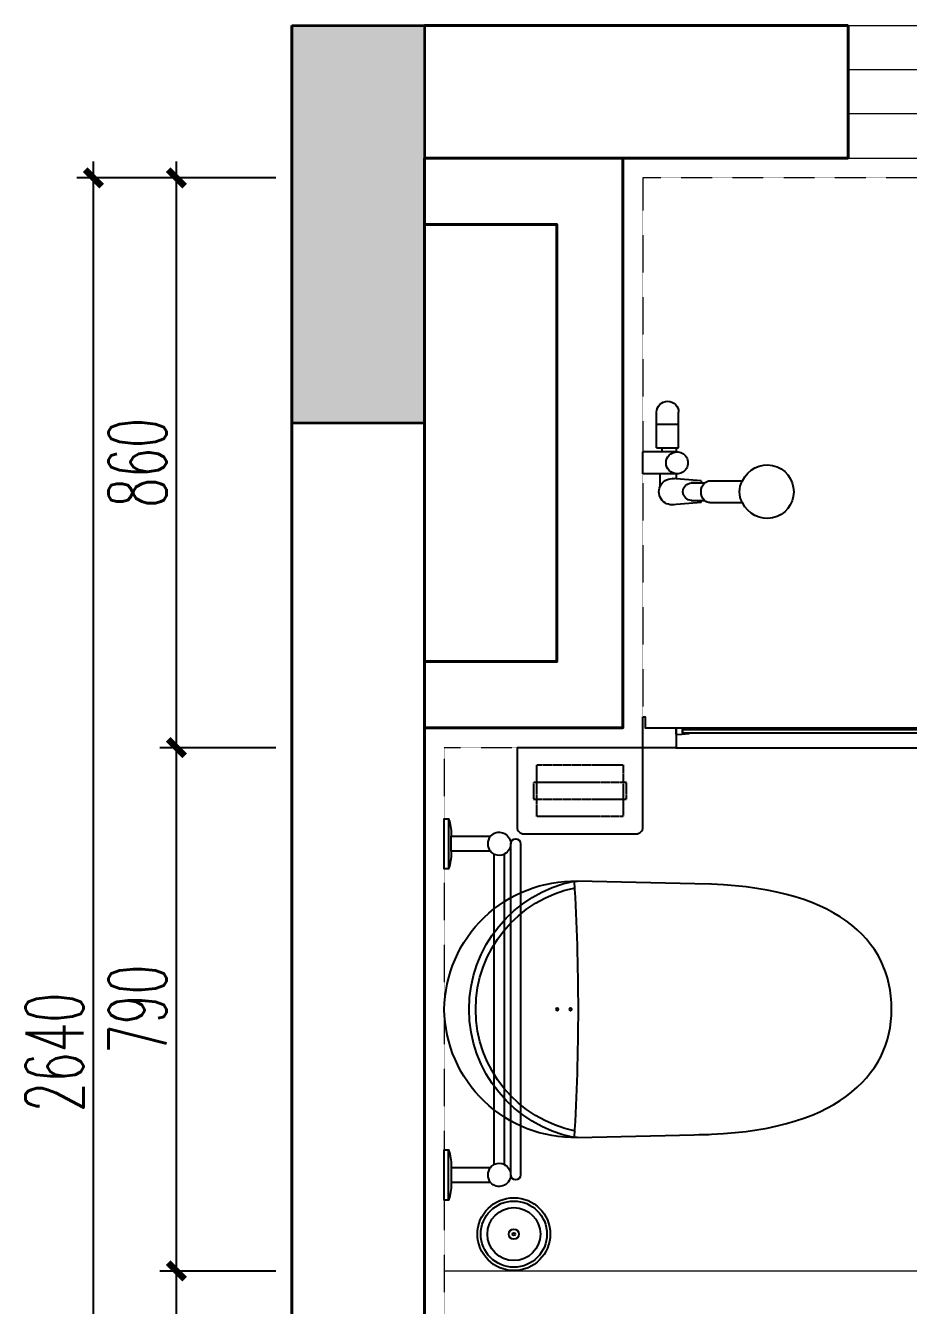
# Model space of a CAD drawing. Header units: inches. Extents: x 24920 to 61775, y 10942 to 38819.
# Drawn here: x 48435 to 49768, y 20708 to 22640 of the extents above; entities that cross this region are included whole.
import ezdxf

# ---------------------------------------------------------------- set-up
doc = ezdxf.new("R2010")
doc.units = ezdxf.units.IN
doc.header["$MEASUREMENT"] = 0
doc.header["$PDMODE"] = 1
doc.linetypes.add('__DASH', pattern=[0.35, 0.25, -0.1])
doc.linetypes.add('DASH', pattern=[0.35, 0.25, -0.1])
for name, color, linetype, lineweight in [('D-平-厨具、洁具布置', 2, 'Continuous', 25), ('D-平-墙体', 140, 'Continuous', 40), ('D-平-完成面', 11, 'DASH', 15), ('D-平-平面地漏', 11, 'Continuous', 15), ('D-平-窗', 2, 'Continuous', 20)]:
    doc.layers.add(name, color=color, linetype=linetype, lineweight=lineweight)
doc.layers.add('D-平-墙体填充', color=9, linetype='Continuous', lineweight=5, transparency=0.8)
doc.styles.add('DIM', font='simplex.shx', dxfattribs={"width": 0.6, "bigfont": 'extfont.shx'})
doc.dimstyles.new('1比25', dxfattribs={"dimscale": 25, "dimtxt": 3.5, "dimasz": 1, "dimexe": 1, "dimexo": 1, "dimgap": 0.6, "dimtad": 1, "dimdec": 0, "dimrnd": 5, "dimzin": 0, "dimdsep": 46, "dimtxsty": 'DIM', "dimblk": 'ARCHTICK', "dimcen": 0.09, "dimdle": 1, "dimclrd": 1, "dimclre": 1, "dimclrt": 1, "dimadec": 0, "dimazin": 0, "dimtfac": 1, "dimtdec": 0, "dimtix": 1, "dimtmove": 2, "dimatfit": 3, "dimldrblk": '引线箭头（自定义）', "dimfxl": 0, "dimtolj": 1, "dimtzin": 0, "dimarcsym": 0})

# ---------------------------------------------------------------- blocks, each defined once
blk = doc.blocks.new('$TCHSYS$WIN2D')
for p, q in [((-0.5, 0.5), (0.5, 0.5)), ((-0.5, 0.5), (-0.5, -0.5)), ((0.5, 0.5), (0.5, -0.5)), ((0.5, 0.1667), (-0.5, 0.1667)), ((0.5, -0.1667), (-0.5, -0.1667)), ((-0.5, -0.5), (0.5, -0.5))]:
    blk.add_line(p, q)
blk = doc.blocks.new('*U380')
at = {"layer": 'D-平-厨具、洁具布置', "color": 8, "linetype": 'ByBlock', "lineweight": -2}
for p, q in [((-287.8, 6.5), (-212.2, 6.5)), ((-238.7, 10.5), (-261.3, 10.5)), ((287.8, 6.5), (212.2, 6.5)), ((238.7, 10.5), (261.3, 10.5))]:
    blk.add_line(p, q, dxfattribs=at)
at = {"layer": 'D-平-厨具、洁具布置', "color": 0, "linetype": 'ByBlock', "lineweight": -2}
for points in [[(261.3, 69.8), (261.3, 10.5), (270, 10.5), (276, 9.5), (282, 8.2), (287.8, 6.5), (287.8, 0), (212.2, 0), (212.2, 6.5), (218, 8.2), (224, 9.5), (230, 10.5), (238.7, 10.5), (238.7, 69.8, -0.104207), (234.4, 75.5), (-234.4, 75.5, -0.104207), (-238.7, 69.8), (-238.7, 10.5), (-230, 10.5), (-224, 9.5), (-218, 8.2), (-212.2, 6.5), (-212.2, 0), (-287.8, 0), (-287.8, 6.5), (-282, 8.2), (-276, 9.5), (-270, 10.5), (-261.3, 10.5), (-261.3, 69.8, -1.232659), (-234.4, 90.5), (234.4, 90.5, -1.232659)], [(250, 100.3), (-250, 100.5, -0.999142), (-250, 115.3), (250, 115.3, -0.987868)]]:
    blk.add_lwpolyline(points, format="xyb", close=True, dxfattribs=at)
at = {"layer": 'D-平-厨具、洁具布置', "color": 8, "linetype": 'ByBlock', "lineweight": -2}
for centre, start, end in [((-250, 83), 334.338, 25.662), ((250, 83), 154.338, 205.662), ((-250, 83), 229.4586, 310.5414), ((250, 83), 229.4586, 310.5414)]:
    blk.add_arc(centre, 17.3, start, end, dxfattribs=at)
blk = doc.blocks.new('*U381')
at = {"layer": 'D-平-厨具、洁具布置', "color": 8, "linetype": 'ByBlock', "lineweight": -2}
for p, q in [((120.7, 76.8), (92.7, 76.8)), ((120.7, 70.7), (92.7, 70.7)), ((97.2, 48.7), (97.2, 63.7)), ((116.2, 63.7), (97.2, 63.7)), ((116.2, 48.7), (116.2, 63.7)), ((97.2, 48.7), (97.2, 47.7)), ((116.2, 48.7), (97.2, 48.7)), ((116.2, 48.7), (97.2, 48.7)), ((97.2, 40.7), (97.2, 41.7)), ((97.2, -2.2), (97.2, 40.7)), ((97.2, 40.7), (116.2, 40.7)), ((97.2, 40.7), (116.2, 40.7)), ((116.2, 48.7), (116.2, 47.7)), ((116.2, 40.7), (116.2, 41.7)), ((116.2, -2.2), (116.2, 40.7)), ((1190.3, 30), (49.7, 30)), ((90.7, -8.2), (90.7, -12.2)), ((122.7, -12.2), (90.7, -12.2)), ((116.7, -2.2), (96.7, -2.2)), ((122.7, -12.2), (122.7, -8.2)), ((100.7, -22.2), (112.7, -22.2))]:
    blk.add_line(p, q, dxfattribs=at)
at = {"layer": 'D-平-厨具、洁具布置', "color": 0, "linetype": 'ByBlock', "lineweight": -2}
blk.add_line((1190.3, 0), (49.7, 0), dxfattribs=at)
blk.add_lwpolyline([(50, 29.7, 0.414214), (49.7, 30), (47, 30, -0.414214), (46.7, 30.3), (46.7, 49.7, 0.414214), (46.4, 50), (44.3, 50, 0.414214), (34.3, 40), (34.3, 30.3, -0.414214), (34, 30), (3.4, 30), (3.4, 45.1, 0.414214), (3.1, 45.4), (0, 45.4), (0, 0), (49.7, 0, 0.414214), (50, 0.3)], format="xyb", close=True, dxfattribs=at)
at = {"layer": 'D-平-厨具、洁具布置', "color": 8, "linetype": 'ByBlock', "lineweight": -2}
for points in [[(56.7, 47.7), (67, 47.7, 0.248936), (66, 48.4), (55.6, 49.4), (47.8, 50, 0.434983), (46.7, 49), (46.7, 39.8, 0.208075), (47.5, 39.5), (55.6, 40), (66, 41.1, 0.24695), (67, 41.7), (56.7, 41.7)], [(640, 47.7), (629.7, 47.7, -0.248936), (630.7, 48.4), (641.1, 49.4), (648.9, 50, -0.434983), (650, 49), (650, 39.8, -0.208075), (649.2, 39.5), (641.1, 40), (630.7, 41.1, -0.24695), (629.7, 41.7), (640, 41.7)], [(640, 21.7), (650.3, 21.7, -0.248936), (649.3, 21.1), (638.9, 20), (631.1, 19.5, -0.434983), (630, 20.5), (630, 29.7, -0.208075), (630.8, 30), (638.9, 29.4), (649.3, 28.4, -0.24695), (650.3, 27.7), (640, 27.7)], [(1180, 21.7), (1169.7, 21.7, 0.248936), (1170.7, 21.1), (1181.1, 20), (1188.9, 19.5, 0.434983), (1190, 20.5), (1190, 29.7, 0.208075), (1189.2, 30), (1181.1, 29.4), (1170.7, 28.4, 0.24695), (1169.7, 27.7), (1180, 27.7)]]:
    blk.add_lwpolyline(points, format="xyb", close=True, dxfattribs=at)
at = {"layer": 'D-平-厨具、洁具布置', "color": 0, "linetype": 'ByBlock', "lineweight": -2}
for points in [[(640, 47.7), (56.7, 47.7), (56.7, 41.7), (640, 41.7)], [(640, 21.7), (1180, 21.7), (1180, 27.7), (640, 27.7)]]:
    blk.add_lwpolyline(points, close=True, dxfattribs=at)
at = {"layer": 'D-平-厨具、洁具布置', "color": 0}
blk.add_lwpolyline([(1240, 46.7), (1236.9, 46.7, 0.414214), (1236.6, 46.4), (1236.6, 30), (1190.3, 30, 0.414214), (1190, 29.7), (1190, 0.3, 0.414214), (1190.3, 0), (1240, 0)], format="xyb", close=True, dxfattribs=at)
at = {"layer": 'D-平-厨具、洁具布置', "color": 8, "linetype": 'ByBlock', "lineweight": -2}
for centre, radius, start, end in [((106.7, 45.2), 34.6, 66.0477, 113.9523), ((94, 73.7), 3.31, 113.9523, 246.0477), ((89.6, 63.7), 7.63, 0, 66.0477), ((123.8, 63.7), 7.63, 113.9523, 180), ((119.4, 73.7), 3.31, 293.9523, 66.0477), ((96.7, -8.2), 6, 90, 180), ((100.7, -12.2), 10, 180, 270), ((112.7, -12.2), 10, 270, 0), ((116.7, -8.2), 6, 0, 90)]:
    blk.add_arc(centre, radius, start, end, dxfattribs=at)
for points, knots in [([(122.7, -8.2), (121.4, -8.6), (118.9, -9.2), (114.9, -9.8), (110.8, -10.2), (106.7, -10.3), (102.6, -10.2), (98.5, -9.8), (94.5, -9.2), (92, -8.6), (90.7, -8.2)], [0, 0, 0, 0, 0.120916, 0.245266, 0.372019, 0.5, 0.627981, 0.754734, 0.879084, 1, 1, 1, 1]), ([(116.7, -2.2), (116, -2.8), (114.4, -3.9), (111.9, -5.2), (109.3, -5.9), (106.7, -6.2), (104.1, -5.9), (101.5, -5.2), (99, -3.9), (97.4, -2.8), (96.7, -2.2)], [0, 0, 0, 0, 0.13292, 0.259072, 0.38068, 0.5, 0.61932, 0.740928, 0.86708, 1, 1, 1, 1]), ([(107, -2.2), (107, -2.2), (106.9, -2.3), (106.7, -2.3), (106.5, -2.3), (106.4, -2.2), (106.4, -2.2)], [0, 0, 0, 0, 0.254544, 0.5, 0.745456, 1, 1, 1, 1]), ([(112.7, -22.2), (112.3, -21.8), (111.3, -21.1), (109.8, -20.3), (108.3, -19.9), (106.7, -19.7), (105.1, -19.9), (103.6, -20.3), (102.1, -21.1), (101.1, -21.8), (100.7, -22.2)], [0, 0, 0, 0, 0.133634, 0.259886, 0.381189, 0.5, 0.618811, 0.740114, 0.866366, 1, 1, 1, 1])]:
    blk.add_open_spline(points, degree=3, knots=knots, dxfattribs=at)
blk = doc.blocks.new('*U383')
at = {"layer": 'D-平-厨具、洁具布置', "color": 0, "linetype": 'ByBlock', "lineweight": -2}
for p, q in [((-60.1, 101.1), (-60.1, 150.5)), ((-27.1, 101.1), (-27.1, 150.5)), ((-60.1, 87.8), (-63.4, 44)), ((-60.1, 87.8), (-56.8, 87.8)), ((-56.8, 87.8), (-56.8, 93.1)), ((-30.4, 87.8), (-30.4, 93.1)), ((-27.1, 87.8), (-30.4, 87.8)), ((-27.1, 87.8), (-23.8, 44)), ((-24.3, 50.6), (-16.5, 50.6)), ((-16.5, 50.6), (-16.5, 25.6)), ((16.5, 50.6), (16.5, 28.7)), ((16.5, 50.6), (22.8, 50.6)), ((22.8, 53.9), (76.4, 53.9)), ((22.8, 20.6), (22.8, 53.9)), ((-23.1, 25.6), (-36.4, 25.6)), ((-16.5, 25.6), (-36.4, 25.6)), ((-16.5, 25.6), (-16.5, 0)), ((22.8, 28.7), (16.5, 28.7)), ((16.5, 28.7), (16.5, 0)), ((22.8, 20.6), (76.4, 20.6)), ((-16.5, 0), (16.5, 0))]:
    blk.add_line(p, q, dxfattribs=at)
at = {"layer": 'D-平-厨具、洁具布置', "color": 8, "linetype": 'ByBlock', "lineweight": -2}
for p, q in [((-56.8, 72.8), (-56.8, 87.8)), ((-30.4, 72.8), (-30.4, 87.8)), ((-30.4, 81.6), (-30.4, 72.8)), ((58.3, 20.6), (58.3, 53.9))]:
    blk.add_line(p, q, dxfattribs=at)
at = {"layer": 'D-平-厨具、洁具布置', "color": 0, "linetype": 'ByBlock', "lineweight": -2}
for centre, radius, start, end in [((-43.6, 187.4), 40.4, 294.1203, 245.8797), ((-43.6, 187.4), 40.4, 90, 245.8797), ((-43.6, 187.4), 40.4, 294.1203, 90), ((0, 51.5), 16.6, 356.9528, 183.0472), ((-43.6, 44), 19.8, 171.3774, 8.6226), ((76.4, 37.3, 0), 16.7, 270, 90)]:
    blk.add_arc(centre, radius, start, end, dxfattribs=at)
at = {"layer": 'D-平-厨具、洁具布置', "color": 8, "linetype": 'ByBlock', "lineweight": -2}
for centre, radius, start, end in [((-43.6, 178.6), 32.6, 239.5499, 300.4501), ((-43.6, 73.7), 13.2, 180, 360), ((0, 51.5), 16.5, 180, 0)]:
    blk.add_arc(centre, radius, start, end, dxfattribs=at)
at = {"layer": 'D-平-厨具、洁具布置', "color": 0, "linetype": 'ByBlock', "lineweight": -2}
for start_param, end_param in [(3.141593, 3.785094), (-0.643501, 0)]:
    blk.add_ellipse((-43.6, 101.1), major_axis=(16.5, 0), ratio=0.80747, start_param=start_param, end_param=end_param, dxfattribs=at)
at = {"layer": 'D-平-厨具、洁具布置', "color": 8, "linetype": 'ByBlock', "lineweight": -2}
blk.add_ellipse((-43.6, 101.1), major_axis=(16.5, 0), ratio=0.80747, start_param=3.785094, end_param=5.639684, dxfattribs=at)
blk = doc.blocks.new('筑智马桶-平面')
at = {"layer": 'D-平-厨具、洁具布置', "color": 0, "linetype": 'ByBlock', "lineweight": -2}
for p, q in [((-189, -400.8), (-193.4, -201)), ((193.5, -201), (188.7, -399.5))]:
    blk.add_line(p, q, dxfattribs=at)
at = {"layer": 'D-平-厨具、洁具布置', "color": 8}
for centre in [(0, -170.6), (0, -190.6)]:
    blk.add_circle(centre, 2, dxfattribs=at)
at = {"layer": 'D-平-厨具、洁具布置', "color": 0, "linetype": 'ByBlock', "lineweight": -2}
for centre, start, end in [((2.7, -196.2), 90.7805, 181.4259), ((-2.7, -196.2), 358.5741, 89.2195)]:
    blk.add_arc(centre, 196.2, start, end, dxfattribs=at)
at = {"layer": 'D-平-厨具、洁具布置', "color": 8}
for radius in [197.3, 187.3]:
    blk.add_arc((0, -234.8), radius, 11.2775, 168.7225, dxfattribs=at)
at = {"layer": 'D-平-厨具、洁具布置'}
blk.add_arc((0, 2992.8), 3194.8, 266.5274, 273.4726, dxfattribs=at)
at = {"layer": 'D-平-厨具、洁具布置', "color": 0, "linetype": 'ByBlock', "lineweight": -2}
blk.add_open_spline([(189, -384.6), (186.2, -590.1), (100.4, -675.9), (-0.2, -675.5), (-105.7, -676.1), (-186.9, -589.7), (-189.3, -384.6)], degree=3, knots=[0, 0, 0, 0, 1, 1, 1, 2, 2, 2, 2], dxfattribs=at)
blk = doc.blocks.new('*U385')
at = {"layer": 'D-平-厨具、洁具布置', "rotation": 180}
blk.add_blockref('筑智马桶-平面', (0, 0), dxfattribs=at)
blk = doc.blocks.new('*U400')
at = {"layer": 'D-平-厨具、洁具布置'}
blk.add_lwpolyline([(-85, 130), (85, 130, -0.414214), (95, 120), (95, 0), (-95, 0), (-95, 120, -0.414214)], format="xyb", close=True, dxfattribs=at)
at = {"layer": 'D-平-厨具、洁具布置', "color": 8, "linetype": 'DASH', "ltscale": 0.3}
for points in [[(-65, 104.1), (-65, 25.9), (65, 25.9), (65, 104.1)], [(-70, 77.5), (70, 77.5), (70, 52.5), (-70, 52.5)]]:
    blk.add_lwpolyline(points, close=True, dxfattribs=at)
blk = doc.blocks.new('*U366')
at = {"layer": 'D-平-厨具、洁具布置', "color": 0, "linetype": 'ByBlock', "lineweight": -2}
blk.add_circle((0, 119.1), 55, dxfattribs=at)
at = {"layer": 'D-平-厨具、洁具布置', "color": 8, "linetype": 'ByBlock', "lineweight": -2}
for radius in [50, 40, 7.62, 2.2]:
    blk.add_circle((0, 119.1), radius, dxfattribs=at)
blk = doc.blocks.new('_ArchTick')
at = {"color": 0, "linetype": 'ByBlock', "const_width": 0.4}
blk.add_lwpolyline([(-0.5, -0.5), (0.5, 0.5)], dxfattribs=at)
blk = doc.blocks.new('*D1038')
at = {"color": 1, "lineweight": -2, "transparency": 16777216}
for p, q in [((48245.3, 21812.6), (48245.3, 22852.6)), ((48395.3, 22827.6), (48220.3, 22827.6)), ((48395.3, 21837.6), (48220.3, 21837.6))]:
    blk.add_line(p, q, dxfattribs=at)
at = {"layer": 'Defpoints', "color": 0, "transparency": 16777216}
for p in [(48245.3, 22827.6), (48823, 22827.6), (48710.8, 21837.6)]:
    blk.add_point(p, dxfattribs=at)
at = {"color": 1, "lineweight": -2, "transparency": 16777216, "xscale": 25, "yscale": 25, "zscale": 25}
for p, rotation in [((48245.3, 22827.6), 90), ((48245.3, 21837.6), 270)]:
    blk.add_blockref('_ArchTick', p, dxfattribs=dict(at, rotation=rotation))
at = {"color": 1, "transparency": 16777216, "insert": (48186.6, 22332.6), "char_height": 87.5, "attachment_point": 5, "rotation": 90, "style": 'DIM'}
blk.add_mtext('\\A1;990', dxfattribs=at)
blk = doc.blocks.new('引线箭头（自定义）')
at = {"linetype": 'ByBlock', "lineweight": -2}
h = blk.add_hatch(color=8, dxfattribs=at)
h.dxf.hatch_style = 1
h.paths.add_polyline_path([(-1.195, -0.955), (-0.315, 0), (-1.201, 0.958), (-0.912, 1.212), (0, 0), (-0.912, -1.209)])
at = {"color": 0, "linetype": 'ByBlock', "lineweight": -2}
blk.add_line((-0.315, 0), (-4.751, 0), dxfattribs=at)
blk.add_lwpolyline([(-1.195, -0.955), (-0.315, 0), (-1.201, 0.958), (-0.912, 1.212), (0, 0), (-0.912, -1.209)], close=True, dxfattribs=at)
blk = doc.blocks.new('*D1039')
at = {"color": 1, "lineweight": -2, "transparency": 16777216}
for p, q in [((48245.3, 22802.6), (48245.3, 23642.6)), ((48395.3, 23617.6), (48220.3, 23617.6)), ((48395.3, 22827.6), (48220.3, 22827.6))]:
    blk.add_line(p, q, dxfattribs=at)
at = {"layer": 'Defpoints', "color": 0, "transparency": 16777216}
for p in [(48245.3, 23617.6), (48904.5, 23617.6), (48823, 22827.6)]:
    blk.add_point(p, dxfattribs=at)
at = {"color": 1, "lineweight": -2, "transparency": 16777216, "xscale": 25, "yscale": 25, "zscale": 25}
for p, rotation in [((48245.3, 23617.6), 90), ((48245.3, 22827.6), 270)]:
    blk.add_blockref('_ArchTick', p, dxfattribs=dict(at, rotation=rotation))
at = {"color": 1, "transparency": 16777216, "insert": (48186.6, 23222.6), "char_height": 87.5, "attachment_point": 5, "rotation": 90, "style": 'DIM'}
blk.add_mtext('\\A1;790', dxfattribs=at)
blk = doc.blocks.new('*D1040')
at = {"color": 1, "lineweight": -2, "transparency": 16777216}
for p, q in [((48245.3, 23592.6), (48245.3, 24502.6)), ((48395.3, 24477.6), (48220.3, 24477.6)), ((48395.3, 23617.6), (48220.3, 23617.6))]:
    blk.add_line(p, q, dxfattribs=at)
at = {"layer": 'Defpoints', "color": 0, "transparency": 16777216}
for p in [(48245.3, 24477.6), (49106.4, 24477.6), (48904.5, 23617.6)]:
    blk.add_point(p, dxfattribs=at)
at = {"color": 1, "lineweight": -2, "transparency": 16777216, "xscale": 25, "yscale": 25, "zscale": 25}
for p, rotation in [((48245.3, 24477.6), 90), ((48245.3, 23617.6), 270)]:
    blk.add_blockref('_ArchTick', p, dxfattribs=dict(at, rotation=rotation))
at = {"color": 1, "transparency": 16777216, "insert": (48186.6, 24047.6), "char_height": 87.5, "attachment_point": 5, "rotation": 90, "style": 'DIM'}
blk.add_mtext('\\A1;860', dxfattribs=at)
blk = doc.blocks.new('*D1041')
at = {"color": 1, "lineweight": -2, "transparency": 16777216}
for p, q in [((48120, 21812.6), (48120, 24502.6)), ((48270, 24477.6), (48095, 24477.6)), ((48270, 21837.6), (48095, 21837.6))]:
    blk.add_line(p, q, dxfattribs=at)
at = {"layer": 'Defpoints', "color": 0, "transparency": 16777216}
for p in [(48120, 24477.6), (48307.8, 24477.6), (48307.8, 21837.6)]:
    blk.add_point(p, dxfattribs=at)
at = {"color": 1, "lineweight": -2, "transparency": 16777216, "xscale": 25, "yscale": 25, "zscale": 25}
for p, rotation in [((48120, 24477.6), 90), ((48120, 21837.6), 270)]:
    blk.add_blockref('_ArchTick', p, dxfattribs=dict(at, rotation=rotation))
at = {"color": 1, "transparency": 16777216, "insert": (48061.2, 23157.6), "char_height": 87.5, "attachment_point": 5, "rotation": 90, "style": 'DIM'}
blk.add_mtext('\\A1;2640', dxfattribs=at)
blk = doc.blocks.new('aehrehh')
at = {"layer": 'D-平-墙体填充'}
blk.add_hatch(color=256, dxfattribs=at).paths.add_polyline_path([(48419.8, 24707.6), (48619.8, 24707.6), (48619.8, 24607.5), (48619.8, 24107.6), (48419.8, 24107.6), (48419.8, 24607.5), (48419.8, 24707.6)])
at = {"layer": 'D-平-墙体'}
for p, q in [((48419.8, 24707.6, 0), (48419.8, 24607.6, 0)), ((48619.8, 24707.6, 0), (48619.8, 24707.6, 0))]:
    blk.add_line(p, q, dxfattribs=at)
at = {"layer": 'D-平-墙体', "color": 4}
for p, q in [((48619.8, 24707.6, 0), (49259.8, 24707.6, 0)), ((49259.8, 24707.6, 0), (49259.8, 24507.6, 0)), ((48419.8, 24607.6, 0), (48419.8, 21607.6, 0)), ((48619.8, 24507.6, 0), (48619.8, 21807.6, 0)), ((49259.8, 24507.6, 0), (48619.8, 24507.6, 0))]:
    blk.add_line(p, q, dxfattribs=at)
at = {"layer": 'D-平-墙体', "color": 4, "lineweight": 35, "elevation": 0}
blk.add_lwpolyline([(48419.8, 24707.6), (48619.8, 24707.6), (48619.8, 24607.5), (48619.8, 24107.6), (48419.8, 24107.6), (48419.8, 24607.5), (48419.8, 24707.6), (48419.8, 24707.6)], close=True, dxfattribs=at)
at = {"layer": 'D-平-墙体', "color": 4, "elevation": 0}
for points in [[(48819.8, 24507.6), (48919.8, 24507.6), (48919.8, 23647.6), (48619.8, 23647.6)], [(48619.8, 24407.6), (48819.8, 24407.6), (48819.8, 23747.6), (48619.8, 23747.6)]]:
    blk.add_lwpolyline(points, dxfattribs=at)
at = {"layer": 'D-平-完成面', "color": 3, "linetype": '__DASH', "ltscale": 0.603662, "elevation": 0}
blk.add_lwpolyline([(50219.8, 21607.6), (50187.7, 21607.6), (50187.7, 21609.6), (50189.8, 21609.6), (50189.8, 21609.6), (50189.9, 24477.6), (48949.9, 24477.6), (48949.9, 23617.6), (48649.9, 23617.6), (48649.9, 21837.6), (49267.8, 21837.6), (49267.8, 21837.6), (49267.8, 21839.6), (49269.8, 21839.6), (49269.8, 21807.6)], dxfattribs=at)
at = {"layer": 'D-平-平面地漏', "color": 8}
blk.add_line((50189.9, 22827.6, 0), (48649.9, 22827.6, 0), dxfattribs=at)
at = {"layer": 'D-平-厨具、洁具布置', "xscale": -1}
for name, p, rotation in [('*U383', (48949.9, 24047.6, 0), 270), ('*U400', (48854.9, 23617.6, 0), 180), ('*U385', (48649.9, 23222.6, 0), 270)]:
    blk.add_blockref(name, p, dxfattribs=dict(at, rotation=rotation))
blk.add_blockref('*U381', (50189.9, 23617.6, 0), dxfattribs=at)
at = {"layer": 'D-平-厨具、洁具布置', "rotation": 269.9999999999999}
blk.add_blockref('*U380', (48649.9, 23222.6, 0), dxfattribs=at)
at = {"layer": 'D-平-厨具、洁具布置'}
blk.add_blockref('*U366', (48755, 22764.2, 0), dxfattribs=at)
at = {"layer": 'D-平-窗', "xscale": 660, "yscale": 200, "zscale": 200}
blk.add_blockref('$TCHSYS$WIN2D', (49589.8, 24607.6, 0), dxfattribs=at)
for base, p1, p2, picture, middle in [((48120, 24477.6, 0), (48307.8, 21837.6, 0), (48307.8, 24477.6, 0), '*D1041', (48061.2, 23157.6, 0)), ((48245.3, 24477.6, 0), (48904.5, 23617.6, 0), (49106.4, 24477.6, 0), '*D1040', (48186.6, 24047.6, 0)), ((48245.3, 23617.6, 0), (48823, 22827.6, 0), (48904.5, 23617.6, 0), '*D1039', (48186.6, 23222.6, 0)), ((48245.3, 22827.6, 0), (48710.8, 21837.6, 0), (48823, 22827.6, 0), '*D1038', (48186.6, 22332.6, 0))]:
    dim = blk.add_linear_dim(base=base, p1=p1, p2=p2, angle=90, dimstyle='1比25')
    dim.commit()
    dim.dimension.update_dxf_attribs({"geometry": picture, "text_midpoint": middle})

msp = doc.modelspace()

# ---------------------------------------------------------------- block references
msp.add_blockref('aehrehh', (417.5, -2067.3, 0))

doc.saveas('drawing.dxf')
